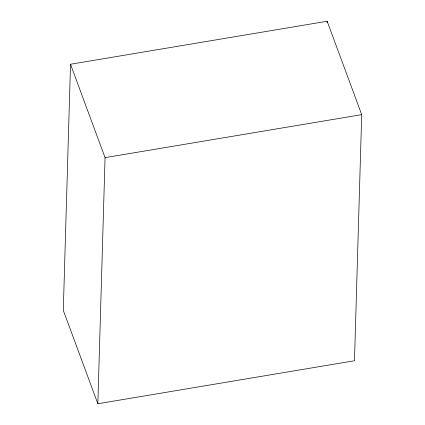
<?xml version="1.0" encoding="UTF-8"?>
<svg xmlns="http://www.w3.org/2000/svg" width="425" height="425" viewBox="0 0 425 425"><rect width="100%" height="100%" fill="white"/><g stroke="black" fill="none" stroke-linecap="round" stroke-linejoin="round"><path stroke-width="0.64" d="M70.518 64.249L63.298 310.356L97.846 403.75L354.482 360.751L361.702 114.644L327.154 21.25L70.518 64.249L105.065 157.643L97.846 403.75M327.112 22.578L327.154 21.25M105.065 157.643L361.702 114.644"/></g></svg>
